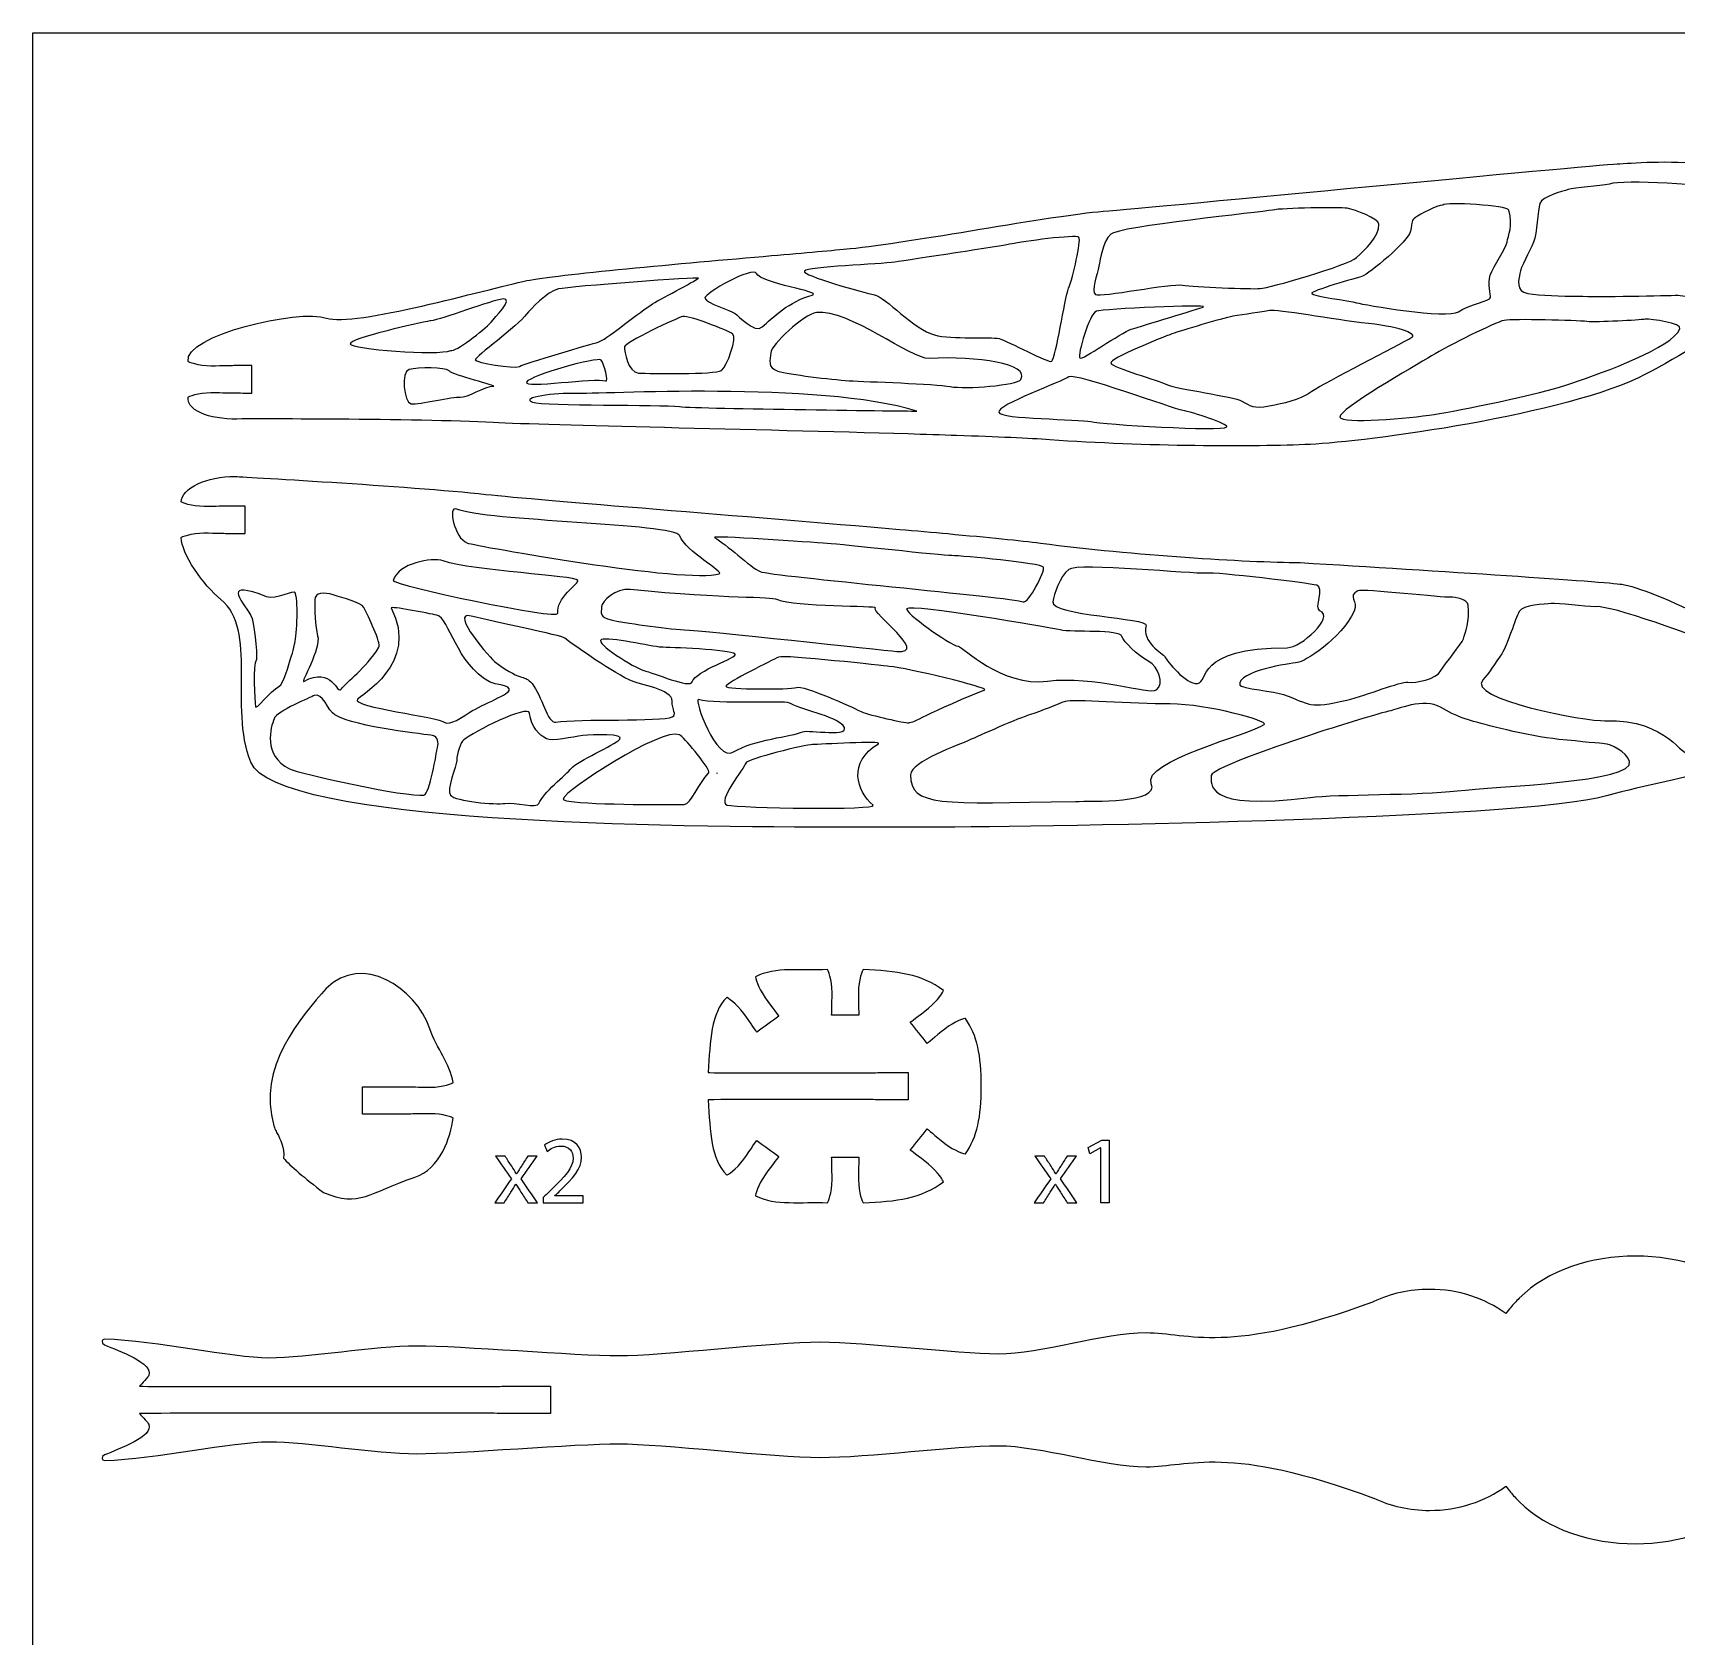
# Model space of a CAD drawing. Extents: x 0 to 275, y 0 to 275.
# Drawn here: x 0.1 to 180.3, y 99.3 to 275.1 of the extents above; entities that cross this region are included whole.
import ezdxf

# ---------------------------------------------------------------- set-up
doc = ezdxf.new("R2010")
doc.units = 0
doc.header["$MEASUREMENT"] = 0
doc.layers.add('DEFAULT', color=18, linetype='CONTINUOUS')

msp = doc.modelspace()

# ---------------------------------------------------------------- linework, layer by layer
at = {"layer": 'DEFAULT', "color": 18}
for points in [[(275.13, 0.12), (0.12, 0.12), (0.12, 275.13), (275.13, 275.13)], [(117.24, 152.87), (117.21, 152.87), (116.02, 152.22), (115.84, 152.93), (117.34, 153.74), (118.14, 153.74), (118.14, 146.86), (117.24, 146.86)]]:
    msp.add_lwpolyline(points, close=True, dxfattribs=at)
at = {"layer": 'DEFAULT', "color": 1}
for points, knots in [([(192.8, 255.44), (190.62, 262.33), (176.75, 260.89), (173.84, 260.76), (170.92, 260.64), (123.01, 255.99), (117.48, 255.56), (111.94, 255.14), (96.19, 252.09), (89.73, 251.47), (87.95, 251.3), (84.82, 251.03), (81.12, 250.7), (71.31, 249.85), (57.51, 248.63), (54.28, 247.96), (49.83, 247.03), (35.34, 242.83), (32.34, 243.86), (29.27, 244.89), (16.62, 241.95), (17.15, 239.1), (17.16, 239.04), (18.27, 238.6), (19.65, 238.6), (21.03, 238.6), (21.81, 238.64), (22.15, 238.64), (22.82, 238.64), (23.48, 238.64), (24.15, 238.64), (24.15, 237.64), (24.15, 236.64), (24.15, 235.64), (23.48, 235.64), (22.81, 235.64), (22.14, 235.65), (21.81, 235.65), (21.03, 235.69), (19.65, 235.69), (18.27, 235.7), (17.15, 235.25), (17.15, 235.2), (17.02, 233.47), (20.08, 232.64), (23.03, 232.8), (23.03, 232.8), (42.21, 232.84), (50.61, 232.4), (56.57, 232.09), (79.52, 231.64), (96.09, 231.15), (97.83, 231.09), (99.85, 231.03), (101.42, 230.98), (105.83, 230.82), (109.44, 230.67), (111.63, 230.51), (122.05, 229.76), (134.14, 229.72), (140.18, 230.01), (146.23, 230.29), (168.36, 233.21), (176.95, 237.7), (184.74, 241.77), (193.21, 247.39), (193.12, 253.52), (193.08, 254.04), (192.97, 254.91), (192.8, 255.44)], [1, 1, 1, 1, 2, 2, 2, 3, 3, 3, 4, 4, 4, 5, 5, 5, 6, 6, 6, 7, 7, 7, 8, 8, 8, 9, 9, 9, 10, 10, 10, 11, 11, 11, 19.502, 19.502, 19.502, 20.502, 20.502, 20.502, 21.502, 21.502, 21.502, 22.502, 22.502, 22.502, 23.502, 23.502, 23.502, 24.502, 24.502, 24.502, 25.502, 25.502, 25.502, 26.502, 26.502, 26.502, 27.502, 27.502, 27.502, 28.502, 28.502, 28.502, 29.502, 29.502, 29.502, 30.502, 30.502, 30.502, 31.502, 31.502, 31.502, 31.502]), ([(189.73, 250.92), (189.51, 249.62), (186.16, 246.8), (185.72, 246.45), (184.65, 245.62), (181.71, 246.31), (180.52, 246.35), (179.32, 246.37), (171.59, 246.11), (169.67, 246.27), (167.73, 246.22), (165.4, 246.35), (164.04, 246.55), (162.67, 246.76), (163.09, 248.11), (163.16, 248.74), (163.24, 249.38), (164.26, 251.13), (164.67, 252.17), (165.09, 253.2), (165.14, 255.64), (165.38, 256.42), (165.64, 257.21), (167.83, 257.73), (168.48, 257.94), (169.14, 258.15), (171.96, 258.32), (173.02, 258.54), (174.37, 259.1), (184.26, 258.41), (185.81, 258.04), (187.36, 257.67), (188.75, 256.22), (189.65, 255.29), (190.54, 254.36), (189.94, 252.21), (189.73, 250.92)], [1, 1, 1, 1, 2, 2, 2, 3, 3, 3, 4, 4, 4, 5, 5, 5, 6, 6, 6, 7, 7, 7, 8, 8, 8, 9, 9, 9, 10, 10, 10, 11, 11, 11, 12, 12, 12, 13, 13, 13, 13]), ([(147.72, 254.17), (147.76, 252.79), (146.19, 251.34), (145.28, 250.49), (144.38, 249.64), (135.67, 247.15), (134.69, 247.09), (133.71, 247.03), (127.43, 247.24), (126.19, 247.47), (124.96, 247.7), (117.18, 246.1), (116.66, 246.43), (116.13, 246.78), (116.85, 248.71), (117.02, 249.54), (117.19, 250.36), (117.43, 252.21), (118.31, 253.05), (119.17, 253.9), (134.9, 255.46), (136.04, 255.7), (137.18, 255.93), (143.38, 256.02), (144.23, 255.9), (145.1, 255.78), (147.7, 254.72), (147.72, 254.17)], [1, 1, 1, 1, 2, 2, 2, 3, 3, 3, 4, 4, 4, 5, 5, 5, 6, 6, 6, 7, 7, 7, 8, 8, 8, 9, 9, 9, 10, 10, 10, 10]), ([(161.77, 252.18), (161.67, 251.5), (160.27, 249.57), (159.94, 248.56), (159.63, 247.56), (159.98, 246.45), (159.95, 246.1), (159.92, 245.74), (157.67, 245.38), (156.44, 244.55), (155.21, 243.73), (146.07, 245.31), (145.28, 245.54), (144.51, 245.77), (140.46, 246.23), (140.35, 246.55), (140.23, 246.86), (145.22, 248.21), (145.91, 248.44), (146.59, 248.66), (150.98, 252.29), (151.2, 253.38), (151.43, 254.47), (151.27, 254.57), (151.73, 254.89), (152.18, 255.23), (154.16, 256.27), (154.72, 256.24), (155.06, 256.6), (161.82, 256.22), (161.98, 255.68), (162.47, 254.01), (161.88, 252.87), (161.77, 252.18)], [1, 1, 1, 1, 2, 2, 2, 3, 3, 3, 4, 4, 4, 5, 5, 5, 6, 6, 6, 7, 7, 7, 8, 8, 8, 9, 9, 9, 10, 10, 10, 11, 11, 11, 12, 12, 12, 12]), ([(113.7, 247.14), (113.23, 245.94), (112.32, 239.56), (111.85, 239.12), (111.59, 238.86), (106.99, 241.37), (106.07, 241.6), (105.15, 241.83), (100.9, 241.49), (98.98, 242.01), (96.8, 242.59), (93.56, 246.17), (92.41, 246.41), (91.27, 246.64), (84.42, 248.53), (84.73, 249.01), (85.04, 249.5), (93.02, 249.75), (94.65, 249.99), (96.27, 250.22), (106.5, 251.79), (107.5, 252), (108.5, 252.22), (114.54, 253.06), (114.82, 252.7), (115.11, 252.34), (114.16, 248.33), (113.7, 247.14)], [1, 1, 1, 1, 2, 2, 2, 3, 3, 3, 4, 4, 4, 5, 5, 5, 6, 6, 6, 7, 7, 7, 8, 8, 8, 9, 9, 9, 10, 10, 10, 10]), ([(85.58, 246.38), (83.07, 245.67), (81.22, 243.92), (80.1, 242.88), (79.3, 242.13), (77.46, 244.12), (77.13, 244.36), (76.65, 244.7), (73.93, 245.5), (73.82, 246.03), (73.7, 246.57), (79.15, 249.58), (79.47, 248.75), (79.9, 247.65), (86.87, 246.74), (85.58, 246.38)], [0, 0, 0, 0, 1, 1, 1, 2, 2, 2, 3, 3, 3, 4, 4, 4, 5, 5, 5, 5]), ([(73.1, 248.23), (72.75, 247.9), (68.65, 245.82), (67.91, 245.32), (66.06, 244.05), (62.83, 241.38), (62.11, 241.21), (61.41, 241.05), (54.1, 238.87), (53.48, 238.56), (52.87, 238.25), (48.64, 238.98), (48.63, 239.29), (48.63, 239.62), (53.26, 242.95), (54.27, 244.29), (54.64, 244.76), (56.52, 246.79), (57.77, 247.05), (59.03, 247.32), (73.28, 248.41), (73.1, 248.23)], [0, 0, 0, 0, 1, 1, 1, 2, 2, 2, 3, 3, 3, 4, 4, 4, 5, 5, 5, 6, 6, 6, 7, 7, 7, 7]), ([(50.38, 243.42), (49.63, 242.53), (46.38, 240.09), (45.96, 240.3), (44.51, 239.71), (35.03, 240.43), (34.91, 241.03), (34.79, 241.61), (42.55, 243.35), (43.67, 243.55), (43.72, 243.56), (43.74, 243.56), (43.77, 243.56), (44.91, 243.65), (50.44, 245.84), (51.68, 245.95), (52.91, 246.05), (50.74, 243.86), (50.38, 243.42)], [0, 0, 0, 0, 1, 1, 1, 2, 2, 2, 3, 3, 3, 4, 4, 4, 5, 5, 5, 6, 6, 6, 6]), ([(116.74, 244.61), (117.52, 244.88), (129.01, 245.35), (128.49, 245.09), (128.08, 244.88), (121.73, 243.01), (120.57, 242.63), (119.39, 242.25), (115.19, 239.17), (114.92, 239.48), (114.64, 239.79), (115.96, 244.34), (116.74, 244.61)], [0, 0, 0, 0, 1, 1, 1, 2, 2, 2, 3, 3, 3, 4, 4, 4, 4]), ([(75.63, 238.11), (74.94, 237.66), (67.76, 237.77), (66.54, 237.83), (65.33, 237.89), (65, 240.23), (65, 240.7), (65.01, 241.17), (70.76, 243.89), (71.41, 244.03), (72.06, 244.16), (76.34, 242.49), (76.86, 242.13), (77.39, 241.78), (76.24, 238.52), (75.63, 238.11)], [0, 0, 0, 0, 1, 1, 1, 2, 2, 2, 3, 3, 3, 4, 4, 4, 5, 5, 5, 5]), ([(89.62, 236.99), (87.61, 237.12), (83.05, 237.67), (81.83, 238.04), (80.6, 238.41), (80.99, 239.27), (81.04, 240.06), (81.08, 240.85), (84.57, 244.29), (86.07, 244.46), (89.58, 244.88), (96.44, 239.32), (98.39, 239.43), (103.69, 239.72), (109.48, 238.83), (108.47, 237.13), (108.09, 236.5), (102.39, 236.02), (100.71, 236.35), (99.02, 236.67), (91.64, 236.86), (89.62, 236.99)], [0, 0, 0, 0, 1, 1, 1, 2, 2, 2, 3, 3, 3, 4, 4, 4, 5, 5, 5, 6, 6, 6, 7, 7, 7, 7]), ([(132.71, 234.76), (131.84, 235.25), (125.49, 236.09), (124.53, 236.55), (123.56, 237.01), (118.53, 238.43), (118.32, 238.91), (118.12, 239.39), (124.03, 241.77), (125.03, 242.12), (126.04, 242.48), (130.53, 243.83), (131.7, 244.05), (132.88, 244.26), (134.92, 244.51), (135.72, 244.68), (136.52, 244.85), (142.65, 243.69), (146.57, 243.26), (150.49, 242.82), (151.86, 242.04), (151.35, 241.75), (149.84, 240.88), (141.89, 236.84), (140.38, 235.83), (138.88, 234.82), (137.34, 234.56), (135.68, 234.22), (134.01, 233.87), (133.57, 234.27), (132.71, 234.76)], [1, 1, 1, 1, 2, 2, 2, 3, 3, 3, 4, 4, 4, 5, 5, 5, 6, 6, 6, 7, 7, 7, 8, 8, 8, 9, 9, 9, 10, 10, 10, 11, 11, 11, 11]), ([(143.45, 233.01), (143.28, 233.81), (151.59, 238.58), (153.5, 239.71), (155.4, 240.83), (160.45, 243.41), (161.45, 243.6), (162.44, 243.79), (169.4, 243.61), (170.53, 243.48), (171.65, 243.35), (176.28, 243.65), (176.92, 243.72), (177.54, 243.8), (181.02, 243.3), (180.73, 242.66), (179.8, 240.6), (172.56, 237.95), (168.86, 236.71), (165.15, 235.46), (156.48, 233.7), (153.79, 233.29), (151.1, 232.88), (143.62, 232.2), (143.45, 233.01)], [0, 0, 0, 0, 1, 1, 1, 2, 2, 2, 3, 3, 3, 4, 4, 4, 5, 5, 5, 6, 6, 6, 7, 7, 7, 8, 8, 8, 8]), ([(41.4, 238.23), (42.34, 238.47), (45.37, 238.49), (45.76, 238.06), (46.17, 237.62), (51.13, 236.38), (50.66, 236.39), (49.71, 236.44), (47.7, 235.07), (46.99, 235.19), (46.29, 235.32), (42.42, 234.32), (41.61, 234.46), (40.79, 234.61), (40.45, 237.98), (41.4, 238.23)], [0, 0, 0, 0, 1, 1, 1, 2, 2, 2, 3, 3, 3, 4, 4, 4, 5, 5, 5, 5]), ([(54.26, 236.84), (54.68, 237.59), (62.08, 239.65), (62.43, 239.25), (62.78, 238.85), (63.35, 236.77), (62.91, 236.96), (61.88, 237.38), (53.84, 236.09), (54.26, 236.84)], [0, 0, 0, 0, 1, 1, 1, 2, 2, 2, 3, 3, 3, 3]), ([(106.03, 233.53), (105.81, 234.31), (113.06, 236.95), (113.74, 237.41), (114.43, 237.86), (125.24, 233.89), (126.21, 233.73), (127.18, 233.56), (131.31, 232.23), (131.03, 231.92), (130.56, 231.4), (117.38, 232.2), (116.12, 232.5), (114.85, 232.81), (106.25, 232.74), (106.03, 233.53)], [0, 0, 0, 0, 1, 1, 1, 2, 2, 2, 3, 3, 3, 4, 4, 4, 5, 5, 5, 5]), ([(59.66, 235.58), (61.84, 235.49), (86.48, 236.95), (97.05, 233.66), (97.05, 233.66), (73.17, 233.91), (71.04, 234.15), (68.89, 234.39), (56.32, 234.18), (54.9, 234.65), (53.47, 235.13), (57.47, 235.69), (59.66, 235.58)], [0, 0, 0, 0, 1, 1, 1, 2, 2, 2, 3, 3, 3, 4, 4, 4, 4]), ([(191.82, 201.69), (191.11, 208.87), (177.24, 214.19), (174.36, 214.67), (172.68, 214.95), (154.05, 216.16), (139.1, 217.05), (133.05, 217.11), (120.98, 217.83), (110.62, 219.18), (108.44, 219.46), (104.84, 219.82), (100.46, 220.22), (98.89, 220.36), (96.88, 220.54), (95.14, 220.69), (78.62, 222.13), (55.74, 223.88), (49.8, 224.53), (41.44, 225.44), (22.3, 226.49), (22.3, 226.49), (19.25, 226.49), (16.4, 225.23), (16.39, 223.7), (16.4, 223.65), (17.52, 223.2), (18.9, 223.2), (20.28, 223.19), (21.06, 223.25), (21.4, 223.24), (22.06, 223.24), (22.73, 223.25), (23.39, 223.25), (23.39, 222.25), (23.39, 221.25), (23.39, 220.25), (22.73, 220.25), (22.06, 220.25), (21.4, 220.25), (21.06, 220.25), (20.28, 220.29), (18.89, 220.3), (17.51, 220.3), (16.39, 219.85), (16.39, 219.8), (16.39, 218.03), (18.81, 214.58), (20.74, 213), (24.83, 209.66), (21.59, 201.36), (24.02, 195.17), (26.68, 188.43), (70.06, 188.03), (89.74, 188.03), (89.86, 188.03), (89.98, 188.03), (90.09, 188.03), (92.63, 188.03), (94.76, 188.03), (96.33, 188.03), (96.6, 188.03), (96.87, 188.03), (97.15, 188.03), (107.59, 188), (163.35, 188.83), (172.68, 191.46), (181.34, 193.9), (191.04, 194.44), (191.81, 200.25), (191.83, 200.6), (191.86, 201.31), (191.82, 201.69)], [1, 1, 1, 1, 2, 2, 2, 3, 3, 3, 4, 4, 4, 5, 5, 5, 6, 6, 6, 7, 7, 7, 8, 8, 8, 9, 9, 9, 10, 10, 10, 11, 11, 11, 12, 12, 12, 20.491, 20.491, 20.491, 21.491, 21.491, 21.491, 22.491, 22.491, 22.491, 23.491, 23.491, 23.491, 24.491, 24.491, 24.491, 25.491, 25.491, 25.491, 26.491, 26.491, 26.491, 27.491, 27.491, 27.491, 28.491, 28.491, 28.491, 29.491, 29.491, 29.491, 30.491, 30.491, 30.491, 31.491, 31.491, 31.491, 32.491, 32.491, 32.491, 32.491]), ([(75.39, 215.82), (71.9, 214.71), (48.49, 218.92), (47.78, 219.19), (46.3, 219.74), (45.58, 223.38), (46.6, 222.92), (49.61, 221.54), (70.53, 221.39), (71.07, 219.98), (71.71, 218.26), (75.98, 216), (75.39, 215.82)], [0, 0, 0, 0, 1, 1, 1, 2, 2, 2, 3, 3, 3, 4, 4, 4, 4]), ([(108.72, 212.75), (107.63, 213.22), (81.02, 215.57), (79.89, 216.06), (78.76, 216.54), (76.17, 219.1), (74.86, 219.79), (74.33, 220.08), (85.5, 219.25), (87.22, 219.15), (88.94, 219.04), (99.82, 217.81), (100.89, 217.81), (101.98, 217.81), (110.73, 216.97), (110.94, 216.55), (111.16, 216.11), (109.27, 212.51), (108.72, 212.75)], [0, 0, 0, 0, 1, 1, 1, 2, 2, 2, 3, 3, 3, 4, 4, 4, 5, 5, 5, 6, 6, 6, 6]), ([(45.12, 217.23), (48.41, 216.1), (59.56, 215.65), (59.89, 215.09), (60.06, 214.82), (57.38, 213.1), (57.7, 211.48), (57.85, 210.7), (39.51, 214.58), (39.65, 215.1), (40.2, 216.99), (43.87, 217.65), (45.12, 217.23)], [0, 0, 0, 0, 1, 1, 1, 2, 2, 2, 3, 3, 3, 4, 4, 4, 4]), ([(137.67, 207.72), (127.47, 207.72), (129.12, 203.93), (127.83, 203.79), (126.53, 203.65), (124.48, 206.33), (124.26, 206.71), (124.05, 207.08), (121.65, 208.32), (122.22, 210.16), (122.48, 211), (111.74, 211.22), (111.98, 212.75), (112.11, 213.63), (112.71, 215.5), (113.71, 216.29), (114.71, 217.08), (127.51, 215.77), (128.73, 215.89), (129.94, 216.02), (140.02, 214.79), (140.9, 214.57), (141.79, 214.36), (140.59, 212.02), (141.25, 211.75), (142.92, 211.1), (139.19, 207.72), (137.67, 207.72)], [1, 1, 1, 1, 2, 2, 2, 3, 3, 3, 4, 4, 4, 5, 5, 5, 6, 6, 6, 7, 7, 7, 8, 8, 8, 9, 9, 9, 10, 10, 10, 10]), ([(28.82, 208.09), (28.74, 207.64), (28.61, 207.18), (28.49, 206.82), (28.15, 205.76), (27.66, 203.75), (27.11, 203.47), (26.14, 202.96), (24.52, 200.76), (24.52, 201.26), (24.5, 201.93), (24.19, 205.83), (24.63, 206.44), (24.74, 207.19), (24.38, 210.68), (24.03, 211.24), (22.87, 213.16), (20.91, 215.15), (25.76, 213.31), (26.73, 212.95), (28.78, 214.08), (28.9, 213.73), (29.3, 212.54), (29.02, 208.53), (28.82, 208.09)], [0, 0, 0, 0, 1, 1, 1, 2, 2, 2, 3, 3, 3, 4, 4, 4, 5, 5, 5, 6, 6, 6, 7, 7, 7, 8, 8, 8, 8]), ([(38.07, 207.76), (36.62, 205.4), (34.54, 204.03), (33.97, 203.19), (33.45, 202.44), (32.98, 205.81), (29.84, 204.01), (29.41, 203.75), (31.77, 207.69), (31.35, 209.03), (31.05, 210), (31.04, 212.1), (31.04, 212.95), (31.04, 213.82), (32.07, 213.82), (33.06, 213.51), (34.13, 213.17), (36.13, 212.68), (36.42, 212.12), (36.93, 211.16), (38.32, 208.19), (38.07, 207.76)], [0, 0, 0, 0, 1, 1, 1, 2, 2, 2, 3, 3, 3, 4, 4, 4, 5, 5, 5, 6, 6, 6, 7, 7, 7, 7]), ([(94.85, 207.31), (93.05, 207.48), (73.67, 209.6), (71.55, 209.69), (69.43, 209.79), (64.84, 210.46), (63.54, 210.76), (62.24, 211.05), (62.44, 211.53), (62.48, 212.19), (62.51, 212.84), (64.03, 214.25), (65.61, 214.09), (76.56, 212.99), (80.85, 213.38), (81.8, 212.96), (83.6, 212.16), (92.81, 212.32), (92.51, 212.07), (91.97, 211.62), (98.5, 206.97), (94.85, 207.31)], [0, 0, 0, 0, 1, 1, 1, 2, 2, 2, 3, 3, 3, 4, 4, 4, 5, 5, 5, 6, 6, 6, 7, 7, 7, 7]), ([(157.52, 212.38), (157.66, 210.55), (157.24, 209.37), (156.99, 208.69), (156.74, 208.01), (155.08, 206.17), (154.53, 205.2), (153.98, 204.23), (151.79, 203.83), (150.88, 203.93), (150.11, 204.02), (146.41, 202.52), (144.22, 201.98), (140, 200.97), (140.2, 201.51), (137.26, 202.59), (136.46, 202.88), (132.52, 203.27), (132.46, 203.62), (132.22, 205.16), (138.03, 206.01), (138.78, 206.08), (139.53, 206.17), (143.6, 208.62), (145, 211.74), (145.49, 212.81), (144.22, 213.38), (145.41, 213.95), (145.94, 214.21), (154.97, 213.17), (155.54, 213.25), (156.11, 213.32), (157.46, 212.97), (157.52, 212.38)], [1, 1, 1, 1, 2, 2, 2, 3, 3, 3, 4, 4, 4, 5, 5, 5, 6, 6, 6, 7, 7, 7, 8, 8, 8, 9, 9, 9, 10, 10, 10, 11, 11, 11, 12, 12, 12, 12]), ([(187.12, 199.85), (186.62, 198.56), (182.56, 196.39), (182.03, 196.12), (180.76, 195.49), (179.65, 199.91), (172.51, 199.7), (170.5, 199.64), (157.07, 202.08), (159.15, 204.24), (159.63, 204.73), (160.55, 206.08), (161.19, 207.06), (161.84, 208.04), (162.67, 210.91), (163.1, 211.67), (163.54, 212.44), (165.9, 212.49), (166.62, 212.56), (167.34, 212.64), (170.28, 212.21), (171.43, 212.21), (172.93, 212.49), (183.11, 208.76), (184.63, 208.04), (186.15, 207.32), (187.27, 205.53), (188, 204.38), (188.71, 203.23), (187.64, 201.15), (187.12, 199.85)], [1, 1, 1, 1, 2, 2, 2, 3, 3, 3, 4, 4, 4, 5, 5, 5, 6, 6, 6, 7, 7, 7, 8, 8, 8, 9, 9, 9, 10, 10, 10, 11, 11, 11, 11]), ([(44.43, 211.27), (45.81, 210.97), (46.54, 205.93), (50.21, 203.97), (50.79, 203.66), (52.59, 203.59), (52.36, 203.04), (52.13, 202.5), (48.98, 201.31), (47.81, 200.51), (47.35, 200.2), (45.8, 199.11), (45.3, 199.53), (44.62, 200.1), (35.04, 201.21), (35.71, 202.07), (35.94, 202.37), (42.59, 206.02), (39.41, 212.07), (39.28, 212.31), (43.48, 211.49), (44.43, 211.27)], [0, 0, 0, 0, 1, 1, 1, 2, 2, 2, 3, 3, 3, 4, 4, 4, 5, 5, 5, 6, 6, 6, 7, 7, 7, 7]), ([(70.24, 200.13), (69.03, 199.58), (59.95, 199.97), (57.48, 199.54), (56.53, 199.38), (55.95, 202.48), (54.86, 203.78), (53.95, 204.88), (54.06, 203.8), (50.88, 206.08), (50.45, 206.38), (45.66, 211.82), (48.19, 211.19), (50.57, 210.59), (58.13, 209.05), (58.47, 208.77), (59.02, 208.3), (63.21, 205.3), (65.5, 204.2), (66.76, 203.61), (70.22, 203.18), (70.21, 201.87), (70.21, 200.9), (70.78, 200.37), (70.24, 200.13)], [0, 0, 0, 0, 1, 1, 1, 2, 2, 2, 3, 3, 3, 4, 4, 4, 5, 5, 5, 6, 6, 6, 7, 7, 7, 8, 8, 8, 8]), ([(123.34, 203.09), (122.55, 202.54), (116.49, 204.71), (111.38, 204.05), (106.33, 203.41), (102.1, 207.8), (101.61, 207.87), (100.58, 208.01), (95.65, 211.66), (95.94, 211.99), (96.42, 212.55), (111.45, 209.96), (112.78, 209.66), (114.13, 209.36), (119.3, 209.77), (119.55, 208.94), (119.71, 208.39), (121.23, 206.9), (122.49, 206.2), (123.49, 205.65), (124.26, 203.76), (123.34, 203.09)], [0, 0, 0, 0, 1, 1, 1, 2, 2, 2, 3, 3, 3, 4, 4, 4, 5, 5, 5, 6, 6, 6, 7, 7, 7, 7]), ([(62.48, 208.6), (63.29, 208.96), (68.02, 207.81), (69.03, 207.77), (69.79, 207.74), (76.61, 207.54), (77.13, 207.02), (77.52, 206.63), (72.79, 205.23), (72.43, 203.96), (72.23, 203.22), (68.21, 204.94), (67.11, 205.23), (66.12, 205.5), (61.66, 208.23), (62.48, 208.6)], [0, 0, 0, 0, 1, 1, 1, 2, 2, 2, 3, 3, 3, 4, 4, 4, 5, 5, 5, 5]), ([(90.78, 200.79), (90.12, 201.17), (84.53, 203.65), (83.85, 203.37), (83.17, 203.1), (76.09, 203.13), (76.12, 203.49), (76.16, 203.87), (81.26, 206.38), (81.89, 206.68), (82.52, 206.98), (93.61, 205.69), (94.03, 205.67), (96.01, 205.53), (104.92, 203.28), (104.52, 203.11), (96.87, 200), (96.8, 199.43), (96.02, 199.49), (95.25, 199.55), (91.42, 200.42), (90.78, 200.79)], [0, 0, 0, 0, 1, 1, 1, 2, 2, 2, 3, 3, 3, 4, 4, 4, 5, 5, 5, 6, 6, 6, 7, 7, 7, 7]), ([(26.57, 199.92), (26.91, 200.78), (30.62, 202.3), (30.98, 202.47), (31.85, 202.9), (32.51, 200.78), (33.25, 200.35), (35.6, 198.96), (43.45, 198.21), (43.96, 198.08), (44.54, 197.94), (44.64, 197.32), (44.5, 196.79), (44.36, 196.24), (43.66, 191.65), (43.01, 191.56), (41.15, 191.28), (29.29, 193.93), (28.26, 194.43), (25.29, 195.9), (26.23, 199.05), (26.57, 199.92)], [0, 0, 0, 0, 1, 1, 1, 2, 2, 2, 3, 3, 3, 4, 4, 4, 5, 5, 5, 6, 6, 6, 7, 7, 7, 7]), ([(73.13, 202.02), (75.15, 201.48), (82.58, 201.93), (83.02, 201.68), (84.21, 200.98), (88.12, 200.19), (88.96, 199.19), (90.15, 197.79), (85.11, 198.76), (84.56, 198.51), (83.35, 197.96), (79.08, 197.65), (76.97, 196.29), (75.08, 195.07), (72.54, 202.17), (73.13, 202.02)], [0, 0, 0, 0, 1, 1, 1, 2, 2, 2, 3, 3, 3, 4, 4, 4, 5, 5, 5, 5]), ([(96.37, 193.79), (96.37, 195.23), (101.79, 197.09), (102.8, 197.57), (103.82, 198.05), (108.31, 200.04), (109.51, 200.39), (110.72, 200.74), (112.5, 201.56), (113.32, 201.82), (114.14, 202.09), (120.69, 201.56), (124.84, 201.55), (128.99, 201.53), (135.64, 199.66), (135.15, 199.3), (133.66, 198.22), (121.65, 195.27), (122.76, 192.8), (123.73, 190.66), (116.24, 190.9), (114.45, 190.87), (99.57, 190.6), (96.38, 190.25), (96.37, 193.79)], [0, 0, 0, 0, 1, 1, 1, 2, 2, 2, 3, 3, 3, 4, 4, 4, 5, 5, 5, 6, 6, 6, 7, 7, 7, 8, 8, 8, 8]), ([(129.34, 193.7), (129.34, 194.57), (138.92, 197.69), (141.14, 198.44), (143.34, 199.18), (147.88, 200.57), (149.02, 200.8), (149.55, 200.9), (152.69, 202.27), (154.49, 201.18), (156.25, 200.12), (157.54, 199.82), (158.11, 199.64), (158.75, 199.42), (164.08, 198), (167.45, 197.67), (169.97, 197.41), (172.17, 197.21), (172.45, 197.19), (173.12, 197.14), (174.86, 196.33), (175.2, 195.24), (175.94, 192.98), (160.41, 192.51), (156.31, 192.02), (152.23, 191.54), (143.01, 191.66), (140.17, 191.3), (128.46, 189.78), (129.34, 192.84), (129.34, 193.7)], [1, 1, 1, 1, 2, 2, 2, 3, 3, 3, 4, 4, 4, 5, 5, 5, 6, 6, 6, 7, 7, 7, 8, 8, 8, 9, 9, 9, 10, 10, 10, 11, 11, 11, 11]), ([(46.6, 195.36), (46.64, 196.13), (46.97, 197.28), (47.4, 197.63), (48.36, 198.42), (54.46, 201.58), (54.59, 200.52), (54.77, 198.97), (55.64, 198.17), (56.45, 197.72), (57, 197.42), (59.33, 197.93), (60.44, 198.08), (61.46, 198.21), (65.09, 198.32), (64.5, 197.68), (63.92, 197.04), (59.81, 195.28), (59.18, 194.5), (58.66, 193.86), (55.97, 191.71), (55.62, 190.64), (55.41, 190.04), (53, 190.79), (51.89, 190.64), (50.86, 190.5), (46.44, 190.85), (45.92, 191.55), (45.46, 192.15), (46.57, 194.7), (46.6, 195.36)], [1, 1, 1, 1, 2, 2, 2, 3, 3, 3, 4, 4, 4, 5, 5, 5, 6, 6, 6, 7, 7, 7, 8, 8, 8, 9, 9, 9, 10, 10, 10, 11, 11, 11, 11]), ([(58.29, 191.12), (58.3, 192.02), (69.14, 199), (71.02, 198.18), (71.47, 197.98), (74.1, 194.82), (74.26, 194.11), (74.26, 194.09), (74.26, 194.08), (74.27, 194.07), (74.26, 194.07), (74.26, 194.06), (74.26, 194.06), (74.26, 194.03), (74.25, 194), (74.22, 193.97), (73.13, 192.8), (72.26, 190.59), (71.56, 190.54), (70.95, 190.49), (61.46, 190.47), (58.91, 190.89), (58.52, 190.95), (58.29, 191.03), (58.29, 191.12)], [0, 0, 0, 0, 1, 1, 1, 2, 2, 2, 3, 3, 3, 4, 4, 4, 5, 5, 5, 6, 6, 6, 7, 7, 7, 8, 8, 8, 8]), ([(78.3, 195.06), (78.41, 195.54), (84.92, 197.1), (85.63, 197.1), (86.32, 197.1), (93.42, 197.54), (92.84, 197.19), (89.46, 195.18), (90.45, 191.98), (92.25, 190.45), (92.92, 189.89), (77.51, 190.14), (76.27, 190.46), (75.03, 190.78), (78.19, 194.57), (78.3, 195.06)], [0, 0, 0, 0, 1, 1, 1, 2, 2, 2, 3, 3, 3, 4, 4, 4, 5, 5, 5, 5]), ([(75.11, 193.93), (75.13, 193.96), (75.15, 193.99), (75.15, 194.01), (75.16, 193.96), (75.14, 193.93), (75.11, 193.93)], [0, 0, 0, 0, 1, 1, 1, 2, 2, 2, 2]), ([(43.66, 165.92), (44.37, 163.83), (45.9, 162.06), (46.22, 160.04), (46.22, 159.98), (45.1, 159.53), (43.72, 159.53), (42.33, 159.54), (41.56, 159.58), (41.22, 159.58), (39.57, 159.58), (37.92, 159.58), (36.28, 159.59), (36.28, 158.59), (36.28, 157.59), (36.28, 156.59), (37.92, 156.59), (39.57, 156.58), (41.21, 156.58), (41.56, 156.59), (42.33, 156.63), (43.72, 156.63), (45.1, 156.63), (46.22, 156.19), (46.22, 156.13), (45.9, 154.11), (44.88, 150.6), (41.95, 149.63), (36.94, 147.98), (36.02, 146.31), (31.98, 147.99), (29.94, 149.56), (28.34, 150.92), (27.6, 151.76), (27.77, 152.89), (27.22, 153.9), (26.92, 154.46), (26.84, 154.6), (26.73, 154.81), (26.69, 154.9), (26.68, 154.92), (26.57, 155.28), (26.56, 155.31), (24.63, 161.67), (29.6, 167.3), (32.3, 170.36), (36.21, 174.26), (42.07, 170.5), (43.66, 165.92)], [1, 1, 1, 1, 2, 2, 2, 3, 3, 3, 4, 4, 4, 5, 5, 5, 13.502, 13.502, 13.502, 14.502, 14.502, 14.502, 15.502, 15.502, 15.502, 16.502, 16.502, 16.502, 17.502, 17.502, 17.502, 18.502, 18.502, 18.502, 19.502, 19.502, 19.502, 20.502, 20.502, 20.502, 21.502, 21.502, 21.502, 22.502, 22.502, 22.502, 23.502, 23.502, 23.502, 24.502, 24.502, 24.502, 24.502]), ([(90.7, 167.42), (90.7, 167.42), (90.65, 168.54), (90.65, 169.92), (90.65, 171.3), (91.1, 172.42), (91.16, 172.42), (94.81, 172.27), (97.57, 171.95), (99.97, 170.13), (100, 170.09), (99.41, 169.04), (98.32, 168.18), (97.24, 167.32), (96.33, 166.66), (96.33, 166.66), (96.96, 165.88), (97.58, 165.1), (98.2, 164.32), (98.2, 164.32), (99.05, 165.05), (100.13, 165.91), (101.21, 166.77), (102.36, 167.11), (102.4, 167.07), (103.67, 165.17), (104.12, 163.06), (104.12, 159.64), (104.12, 156.22), (103.67, 154.11), (102.4, 152.21), (102.37, 152.17), (101.21, 152.51), (100.13, 153.37), (99.05, 154.23), (98.2, 154.97), (98.2, 154.97), (97.58, 154.19), (96.96, 153.4), (96.33, 152.62), (96.33, 152.62), (97.24, 151.97), (98.32, 151.1), (99.4, 150.24), (100, 149.2), (99.97, 149.15), (97.57, 147.33), (94.81, 147.01), (91.16, 146.86), (91.11, 146.86), (90.66, 147.98), (90.66, 149.36), (90.66, 150.74), (90.7, 151.86), (90.7, 151.86), (89.7, 151.86), (88.71, 151.86), (87.71, 151.86), (87.71, 151.86), (87.76, 150.74), (87.76, 149.36), (87.76, 147.98), (87.31, 146.86), (87.25, 146.86), (84.35, 146.98), (81.55, 146.52), (79.38, 147.62), (79.33, 147.65), (79.62, 148.82), (80.43, 149.94), (81.24, 151.07), (81.93, 151.95), (81.93, 151.95), (81.12, 152.53), (80.31, 153.11), (79.5, 153.7), (79.5, 153.7), (78.88, 152.76), (78.07, 151.64), (77.27, 150.52), (76.25, 149.87), (76.21, 149.9), (74.45, 151.64), (74.42, 154.59), (74.17, 158.14), (74.17, 158.2), (89.23, 158.19), (90.62, 158.19), (92, 158.19), (92.77, 158.14), (93.12, 158.14), (94.12, 158.14), (95.12, 158.14), (96.12, 158.14), (96.12, 159.14), (96.12, 160.14), (96.12, 161.14), (95.12, 161.14), (94.12, 161.14), (93.12, 161.14), (92.77, 161.14), (92, 161.09), (90.62, 161.09), (89.23, 161.09), (74.17, 161.08), (74.17, 161.14), (74.42, 164.69), (74.45, 167.63), (76.21, 169.37), (76.25, 169.4), (77.26, 168.75), (78.07, 167.63), (78.88, 166.51), (79.5, 165.57), (79.5, 165.57), (80.31, 166.16), (81.12, 166.74), (81.93, 167.33), (81.93, 167.33), (81.24, 168.2), (80.43, 169.33), (79.62, 170.45), (79.33, 171.62), (79.38, 171.65), (81.55, 172.76), (84.35, 172.3), (87.25, 172.42), (87.31, 172.42), (87.76, 171.3), (87.76, 169.92), (87.76, 168.54), (87.71, 167.42), (87.71, 167.42), (88.71, 167.42), (89.7, 167.42), (90.7, 167.42)], [8.5, 8.5, 8.5, 8.5, 9.5, 9.5, 9.5, 10.5, 10.5, 10.5, 11.5, 11.5, 11.5, 12.5, 12.5, 12.5, 13.5, 13.5, 13.5, 14.5, 14.5, 14.5, 15.5, 15.5, 15.5, 16.5, 16.5, 16.5, 17.5, 17.5, 17.5, 18.5, 18.5, 18.5, 19.5, 19.5, 19.5, 20.5, 20.5, 20.5, 21.5, 21.5, 21.5, 22.5, 22.5, 22.5, 23.5, 23.5, 23.5, 24.5, 24.5, 24.5, 25.5, 25.5, 25.5, 26.5, 26.5, 26.5, 35, 35, 35, 36, 36, 36, 37, 37, 37, 38, 38, 38, 39, 39, 39, 40, 40, 40, 41, 41, 41, 42, 42, 42, 43, 43, 43, 44, 44, 44, 45, 45, 45, 46, 46, 46, 54.5, 54.5, 54.5, 63, 63, 63, 71.5, 71.5, 71.5, 72.5, 72.5, 72.5, 73.5, 73.5, 73.5, 74.5, 74.5, 74.5, 75.5, 75.5, 75.5, 76.5, 76.5, 76.5, 77.5, 77.5, 77.5, 78.5, 78.5, 78.5, 79.5, 79.5, 79.5, 80.5, 80.5, 80.5, 81.5, 81.5, 81.5, 82.5, 82.5, 82.5, 91, 91, 91, 91]), ([(56.89, 126.75), (55.23, 126.75), (53.56, 126.75), (51.89, 126.75), (51.55, 126.75), (50.77, 126.7), (49.39, 126.7), (48.01, 126.7), (11.82, 126.69), (11.82, 126.75), (12.03, 127), (12.78, 127.8), (12.84, 127.95), (13.4, 129.25), (9.59, 130.62), (7.97, 131.29), (7.53, 131.47), (7.73, 131.92), (7.97, 131.91), (13.68, 131.72), (21.94, 129.84), (26.01, 129.84), (30.25, 129.84), (37.54, 131.15), (42.24, 131.15), (46.94, 131.15), (59.64, 130.07), (64.35, 130.07), (69.05, 130.07), (81.28, 131.56), (86.45, 131.56), (91.63, 131.56), (101.27, 130.28), (105.98, 130.28), (110.68, 130.28), (117.5, 132.59), (122.21, 132.59), (126.9, 132.59), (131.13, 130.07), (147.12, 136.01), (147.13, 136.02), (147.14, 136.03), (147.15, 136.03), (148.99, 136.89), (151.07, 137.37), (153.28, 137.37), (156.45, 137.37), (159.36, 136.38), (161.65, 134.72), (161.74, 134.84), (162.06, 135.24), (162.15, 135.36), (162.45, 135.72), (162.77, 136.06), (163.11, 136.4), (169.27, 142.56), (182.43, 142.56), (188.59, 136.4), (188.79, 136.21), (188.97, 136.01), (189.15, 135.81), (190.68, 134.16), (191.72, 132.62), (194.19, 132.62), (196.88, 132.62), (198.41, 134.76), (198.48, 137.43), (198.43, 140.05), (197.64, 142.49), (199.64, 144.5), (203.55, 148.4), (209.87, 148.4), (213.78, 144.5), (215.34, 142.94), (215.92, 141.95), (216.23, 139.93), (216.23, 139.87), (215.12, 139.43), (213.73, 139.43), (212.35, 139.43), (211.57, 139.48), (211.23, 139.48), (209.9, 139.48), (208.57, 139.48), (207.24, 139.48), (207.24, 138.48), (207.24, 137.48), (207.24, 136.48), (208.57, 136.48), (209.9, 136.48), (211.23, 136.48), (211.57, 136.48), (212.35, 136.53), (213.73, 136.53), (215.12, 136.53), (216.23, 136.08), (216.23, 136.03), (215.92, 134), (215.34, 132.11), (213.78, 130.55), (214.85, 129.49), (215.53, 128.58), (215.81, 127.2), (215.81, 127.15), (214.7, 126.7), (213.31, 126.7), (211.93, 126.7), (211.15, 126.75), (210.81, 126.75), (209.15, 126.75), (207.48, 126.75), (205.81, 126.75), (205.81, 125.75), (205.81, 124.75), (205.81, 123.75), (207.48, 123.75), (209.15, 123.75), (210.81, 123.75), (211.15, 123.75), (211.93, 123.8), (213.31, 123.8), (214.7, 123.8), (215.81, 123.35), (215.81, 123.3), (215.53, 121.92), (214.85, 121.02), (213.78, 119.95), (215.34, 118.39), (215.92, 116.5), (216.23, 114.48), (216.23, 114.42), (215.12, 113.98), (213.73, 113.98), (212.35, 113.98), (211.57, 114.03), (211.23, 114.03), (209.9, 114.03), (208.57, 114.03), (207.24, 114.03), (207.24, 113.03), (207.24, 112.02), (207.24, 111.02), (208.57, 111.02), (209.9, 111.02), (211.23, 111.02), (211.57, 111.02), (212.35, 111.07), (213.73, 111.07), (215.12, 111.07), (216.23, 110.63), (216.23, 110.57), (215.92, 108.55), (215.34, 107.56), (213.78, 106), (209.87, 102.1), (203.55, 102.1), (199.64, 106), (197.64, 108.01), (198.43, 110.45), (198.48, 113.07), (198.41, 115.74), (196.88, 117.88), (194.19, 117.88), (191.72, 117.88), (190.68, 116.35), (189.15, 114.69), (188.97, 114.5), (188.79, 114.3), (188.59, 114.1), (182.43, 107.94), (169.27, 107.94), (163.11, 114.1), (162.77, 114.44), (162.45, 114.78), (162.16, 115.14), (162.06, 115.26), (161.74, 115.66), (161.65, 115.78), (159.36, 114.13), (156.45, 113.13), (153.28, 113.13), (151.07, 113.13), (148.99, 113.62), (147.15, 114.47), (147.14, 114.48), (147.13, 114.48), (147.12, 114.49), (131.13, 120.43), (126.9, 117.92), (122.21, 117.92), (117.5, 117.92), (110.68, 120.22), (105.98, 120.22), (101.27, 120.22), (91.63, 118.94), (86.45, 118.94), (81.28, 118.94), (69.05, 120.44), (64.35, 120.44), (59.64, 120.44), (46.94, 119.35), (42.24, 119.35), (37.54, 119.35), (30.25, 120.66), (26.01, 120.66), (21.94, 120.66), (13.68, 118.79), (7.97, 118.6), (7.73, 118.59), (7.53, 119.04), (7.97, 119.22), (9.59, 119.88), (13.4, 121.25), (12.84, 122.55), (12.71, 122.85), (12.23, 123.26), (11.82, 123.75), (11.82, 123.81), (48.01, 123.8), (49.39, 123.8), (50.77, 123.8), (51.55, 123.75), (51.89, 123.75), (53.56, 123.75), (55.23, 123.75), (56.89, 123.75), (56.89, 124.75), (56.89, 125.75), (56.89, 126.75)], [8.49, 8.49, 8.49, 8.49, 22.66, 22.66, 22.66, 23.66, 23.66, 23.66, 24.66, 24.66, 24.66, 25.66, 25.66, 25.66, 26.66, 26.66, 26.66, 27.66, 27.66, 27.66, 28.66, 28.66, 28.66, 29.66, 29.66, 29.66, 30.66, 30.66, 30.66, 31.66, 31.66, 31.66, 32.66, 32.66, 32.66, 33.66, 33.66, 33.66, 34.66, 34.66, 34.66, 35.66, 35.66, 35.66, 36.66, 36.66, 36.66, 37.66, 37.66, 37.66, 38.66, 38.66, 38.66, 39.66, 39.66, 39.66, 40.66, 40.66, 40.66, 41.66, 41.66, 41.66, 42.66, 42.66, 42.66, 43.66, 43.66, 43.66, 44.66, 44.66, 44.66, 45.66, 45.66, 45.66, 46.66, 46.66, 46.66, 47.66, 47.66, 47.66, 48.66, 48.66, 48.66, 59.99, 59.99, 59.99, 68.49, 68.49, 68.49, 79.82, 79.82, 79.82, 80.82, 80.82, 80.82, 81.82, 81.82, 81.82, 82.82, 82.82, 82.82, 83.82, 83.82, 83.82, 84.82, 84.82, 84.82, 85.82, 85.82, 85.82, 99.99, 99.99, 99.99, 108.48, 108.48, 108.48, 122.65, 122.65, 122.65, 123.65, 123.65, 123.65, 124.65, 124.65, 124.65, 125.65, 125.65, 125.65, 126.65, 126.65, 126.65, 127.65, 127.65, 127.65, 128.65, 128.65, 128.65, 139.98, 139.98, 139.98, 148.489, 148.489, 148.489, 159.819, 159.819, 159.819, 160.819, 160.819, 160.819, 161.819, 161.819, 161.819, 162.819, 162.819, 162.819, 163.819, 163.819, 163.819, 164.819, 164.819, 164.819, 165.819, 165.819, 165.819, 166.819, 166.819, 166.819, 167.819, 167.819, 167.819, 168.819, 168.819, 168.819, 169.819, 169.819, 169.819, 170.819, 170.819, 170.819, 171.819, 171.819, 171.819, 172.819, 172.819, 172.819, 173.819, 173.819, 173.819, 174.819, 174.819, 174.819, 175.819, 175.819, 175.819, 176.819, 176.819, 176.819, 177.819, 177.819, 177.819, 178.819, 178.819, 178.819, 179.819, 179.819, 179.819, 180.819, 180.819, 180.819, 181.819, 181.819, 181.819, 182.819, 182.819, 182.819, 183.819, 183.819, 183.819, 184.819, 184.819, 184.819, 185.819, 185.819, 185.819, 199.989, 199.989, 199.989, 208.479, 208.479, 208.479, 208.479])]:
    msp.add_open_spline(points, degree=3, knots=knots, dxfattribs=at)
at = {"layer": 'DEFAULT', "color": 18}
for points, knots in [([(56.07, 146.86), (56.07, 147.05), (56.07, 147.24), (56.07, 147.43), (56.31, 147.67), (56.55, 147.9), (56.8, 148.14), (58.55, 149.81), (59.35, 150.7), (59.36, 151.74), (59.36, 152.44), (59.02, 153.08), (57.99, 153.08), (57.37, 153.08), (56.85, 152.76), (56.53, 152.5), (56.43, 152.72), (56.34, 152.94), (56.24, 153.16), (56.71, 153.56), (57.39, 153.85), (58.18, 153.85), (59.67, 153.85), (60.29, 152.84), (60.29, 151.85), (60.29, 150.58), (59.37, 149.56), (57.92, 148.16), (57.74, 147.99), (57.55, 147.82), (57.37, 147.65), (57.37, 147.64), (57.37, 147.64), (57.37, 147.63), (58.4, 147.63), (59.43, 147.63), (60.46, 147.63), (60.46, 147.37), (60.46, 147.12), (60.46, 146.86), (59, 146.86), (57.53, 146.86), (56.07, 146.86)], [12.45, 12.45, 12.45, 12.45, 14.07, 14.07, 14.07, 16.955308, 16.955308, 16.955308, 17.955308, 17.955308, 17.955308, 18.955308, 18.955308, 18.955308, 19.955308, 19.955308, 19.955308, 21.997101, 21.997101, 21.997101, 22.997101, 22.997101, 22.997101, 23.997101, 23.997101, 23.997101, 24.997101, 24.997101, 24.997101, 27.120118, 27.120118, 27.120118, 27.180118, 27.180118, 27.180118, 35.940118, 35.940118, 35.940118, 38.130118, 38.130118, 38.130118, 50.580118, 50.580118, 50.580118, 50.580118]), ([(51.9, 151.98), (52.14, 151.61), (52.38, 151.25), (52.63, 150.88), (52.82, 150.59), (52.98, 150.33), (53.15, 150.04), (53.16, 150.04), (53.17, 150.04), (53.18, 150.04), (53.35, 150.35), (53.52, 150.61), (53.69, 150.89), (53.93, 151.25), (54.17, 151.62), (54.41, 151.98), (54.74, 151.98), (55.08, 151.98), (55.41, 151.98), (54.83, 151.15), (54.25, 150.33), (53.66, 149.5), (54.26, 148.62), (54.86, 147.74), (55.46, 146.86), (55.11, 146.86), (54.76, 146.86), (54.41, 146.86), (54.15, 147.24), (53.9, 147.63), (53.65, 148.01), (53.45, 148.31), (53.28, 148.59), (53.1, 148.9), (53.1, 148.9), (53.09, 148.9), (53.08, 148.9), (52.91, 148.59), (52.73, 148.32), (52.54, 148.01), (52.3, 147.63), (52.05, 147.24), (51.8, 146.86), (51.46, 146.86), (51.12, 146.86), (50.78, 146.86), (51.38, 147.73), (51.99, 148.6), (52.6, 149.47), (52.02, 150.31), (51.44, 151.14), (50.86, 151.98), (51.21, 151.98), (51.55, 151.98), (51.9, 151.98)], [0, 0, 0, 0, 3.744236, 3.744236, 3.744236, 4.744236, 4.744236, 4.744236, 4.834236, 4.834236, 4.834236, 5.834236, 5.834236, 5.834236, 9.536897, 9.536897, 9.536897, 12.387897, 12.387897, 12.387897, 20.977594, 20.977594, 20.977594, 30.046762, 30.046762, 30.046762, 33.046762, 33.046762, 33.046762, 36.949299, 36.949299, 36.949299, 37.949299, 37.949299, 37.949299, 38.010299, 38.010299, 38.010299, 39.010299, 39.010299, 39.010299, 42.897085, 42.897085, 42.897085, 45.806085, 45.806085, 45.806085, 54.835935, 54.835935, 54.835935, 63.480275, 63.480275, 63.480275, 66.419275, 66.419275, 66.419275, 66.419275]), ([(111.04, 151.98), (111.29, 151.61), (111.53, 151.25), (111.77, 150.88), (111.96, 150.59), (112.12, 150.33), (112.29, 150.04), (112.3, 150.04), (112.31, 150.04), (112.33, 150.04), (112.49, 150.35), (112.66, 150.61), (112.83, 150.89), (113.07, 151.25), (113.31, 151.62), (113.55, 151.98), (113.89, 151.98), (114.22, 151.98), (114.56, 151.98), (113.98, 151.15), (113.39, 150.33), (112.81, 149.5), (113.41, 148.62), (114.01, 147.74), (114.61, 146.86), (114.26, 146.86), (113.91, 146.86), (113.55, 146.86), (113.3, 147.24), (113.05, 147.63), (112.8, 148.01), (112.6, 148.31), (112.43, 148.59), (112.25, 148.9), (112.24, 148.9), (112.24, 148.9), (112.23, 148.9), (112.06, 148.59), (111.88, 148.32), (111.69, 148.01), (111.44, 147.63), (111.2, 147.24), (110.95, 146.86), (110.61, 146.86), (110.26, 146.86), (109.92, 146.86), (110.53, 147.73), (111.14, 148.6), (111.74, 149.47), (111.16, 150.31), (110.59, 151.14), (110.01, 151.98), (110.35, 151.98), (110.7, 151.98), (111.04, 151.98)], [0, 0, 0, 0, 3.744236, 3.744236, 3.744236, 4.744236, 4.744236, 4.744236, 4.834236, 4.834236, 4.834236, 5.834236, 5.834236, 5.834236, 9.536897, 9.536897, 9.536897, 12.387897, 12.387897, 12.387897, 20.977594, 20.977594, 20.977594, 30.046762, 30.046762, 30.046762, 33.046762, 33.046762, 33.046762, 36.949299, 36.949299, 36.949299, 37.949299, 37.949299, 37.949299, 38.010299, 38.010299, 38.010299, 39.010299, 39.010299, 39.010299, 42.897085, 42.897085, 42.897085, 45.806085, 45.806085, 45.806085, 54.835935, 54.835935, 54.835935, 63.480275, 63.480275, 63.480275, 66.419275, 66.419275, 66.419275, 66.419275])]:
    msp.add_open_spline(points, degree=3, knots=knots, dxfattribs=at)

doc.saveas('drawing.dxf')
